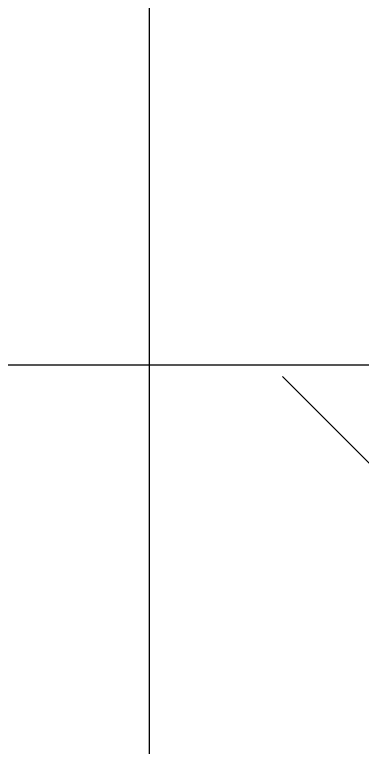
# Model space of a CAD drawing. Header units: millimetres. Extents: x 188.6 to 263.2, y 40.1 to 120.1.
# Drawn here: x 198.3933 to 198.6237, y 109.0638 to 109.5497 of the extents above; entities that cross this region are included whole.
import ezdxf

# ---------------------------------------------------------------- set-up
doc = ezdxf.new("R2010")
doc.units = ezdxf.units.MM
doc.linetypes.add('CENTER2', pattern=[1.125, 0.75, -0.125, 0.125, -0.125])
for name, color, linetype in [('GAS-TUBO-PISO', 6, 'CENTER2'), ('INC-TEXTO', 7, 'Continuous'), ('SPK-TUBO-TETO', 12, 'Continuous')]:
    doc.layers.add(name, color=color, linetype=linetype)
doc.styles.add('60-100', font='romans.shx', dxfattribs={"height": 0.16})
doc.styles.add('60-75', font='romans.shx', dxfattribs={"height": 0.12})
doc.dimstyles.new('SETAS75', dxfattribs={"dimtxt": 0.16, "dimasz": 0.15, "dimexe": 0.15, "dimexo": 0, "dimgap": 0.1, "dimtad": 1, "dimzin": 10, "dimdsep": 46, "dimtxsty": '60-100', "dimblk1": 'OPEN', "dimblk2": 'OPEN', "dimsah": 1, "dimcen": 0, "dimclrd": 244, "dimclre": 244, "dimclrt": 7, "dimadec": 0, "dimazin": 0, "dimtfac": 1, "dimtix": 1, "dimtmove": 2, "dimatfit": 3, "dimldrblk": 'OPEN', "dimfxl": 0.15, "dimtolj": 1, "dimtzin": 6, "dimarcsym": 0})

# ---------------------------------------------------------------- blocks, each defined once
blk = doc.blocks.new('_OPEN')
at = {"color": 0, "linetype": 'ByBlock'}
for p, q in [((-1, 0.1666666666666666), (0, 0)), ((0, 0), (-1, -0.1666666666666666)), ((0, 0), (-1, 0))]:
    blk.add_line(p, q, dxfattribs=at)

msp = doc.modelspace()

# ---------------------------------------------------------------- linework, layer by layer
at = {"layer": 'GAS-TUBO-PISO'}
msp.add_line((198.9978896456345, 108.8825146942345), (198.5706937328244, 109.3097106070446), dxfattribs=at)
at = {"layer": 'SPK-TUBO-TETO'}
msp.add_lwpolyline([(198.4823544986244, 109.8090609028915), (198.4824734125422, 108.4523656954346)], dxfattribs=at)

# ---------------------------------------------------------------- leaders
at = {"layer": 'INC-TEXTO'}
msp.add_leader([(198.8238419872283, 109.317303240871), (198.363955628668, 109.317303240871)], dimstyle='SETAS75', override={"dimtxsty": '60-75'}, dxfattribs=at)

doc.saveas('drawing.dxf')
